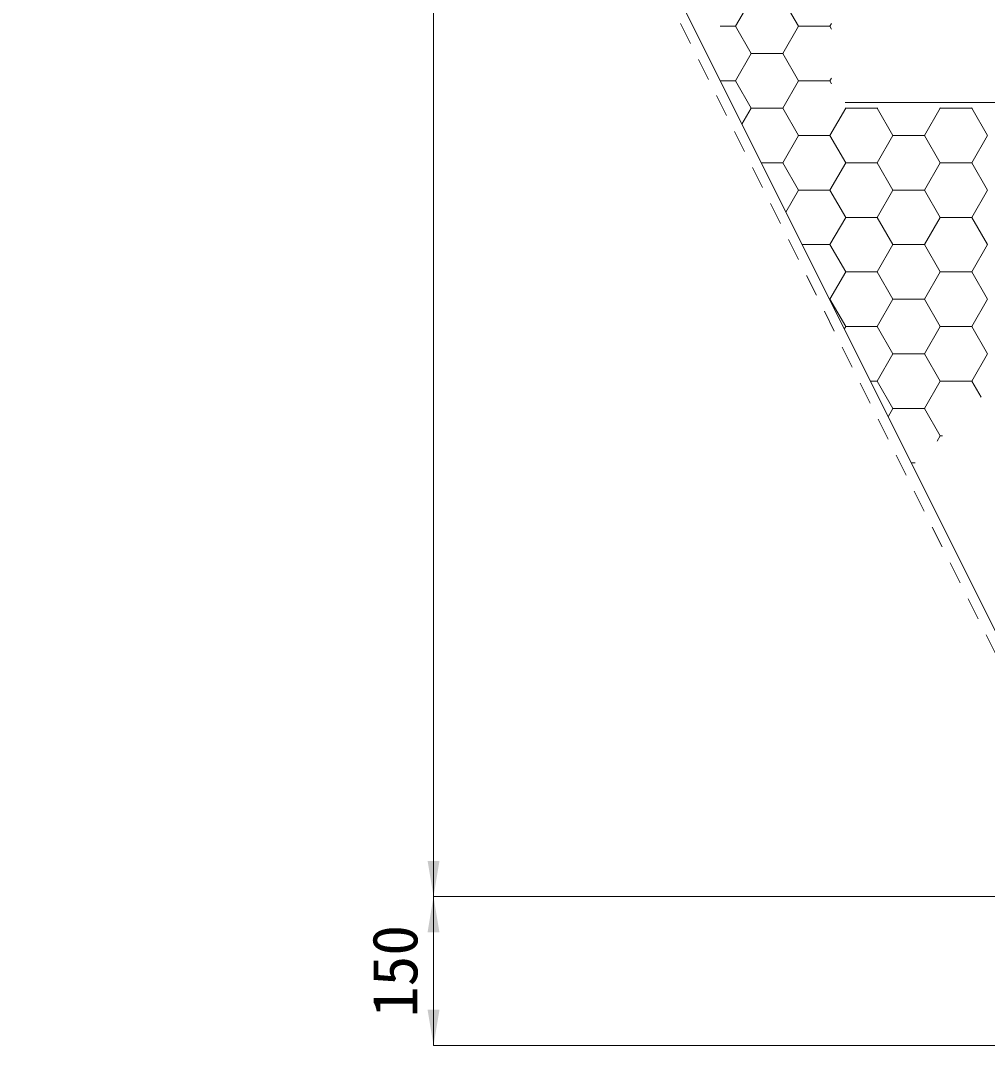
# Model space of a CAD drawing. Units: millimetres at full size, sheet at 1:30; details may follow other scales. Extents: x 47825 to 82541, y -23349 to -5561.
# Drawn here: x 61271 to 62246, y -13153 to -12120 of the extents above; entities that cross this region are included whole.
import ezdxf
from ezdxf.enums import TextEntityAlignment as Align

# ---------------------------------------------------------------- set-up
doc = ezdxf.new("R2010")
doc.units = ezdxf.units.MM
doc.header["$LTSCALE"] = 30
doc.linetypes.add('USER1', pattern=[1.35, 0.75, -0.6])
doc.layers.add('ハッチング', color=7, linetype='Continuous', lineweight=5)
doc.layers.add('寸法線', color=7, linetype='Continuous', lineweight=9)
doc.styles.add('ＭＳ ゴシック', font='')
doc.styles.get('ＭＳ ゴシック').set_extended_font_data('MS Gothic')

# ---------------------------------------------------------------- blocks, each defined once
blk = doc.blocks.new('filled_arrow')
at = {"color": 0, "linetype": 'Continuous', "lineweight": -2}
blk.add_solid([(7.5, 1.25), (0, 0), (7.5, -1.25)], dxfattribs=at)

msp = doc.modelspace()

# ---------------------------------------------------------------- linework, layer by layer
at = {"layer": 'ハッチング', "lineweight": 20}
msp.add_line((61282.47, -10792.72), (62387.47, -13002.72), dxfattribs=at)
at = {"layer": 'ハッチング'}
for p, q in [((61991.87, -12125.87), (62007.75, -12098.37)), ((62055.37, -12125.87), (62039.5, -12098.37)), ((62087.12, -12125.87), (62088.78, -12123)), ((61976.57, -12125.87), (61991.88, -12125.87)), ((62007.75, -12153.37), (61991.87, -12125.87)), ((62039.5, -12153.37), (62055.37, -12125.87)), ((62055.38, -12125.87), (62087.12, -12125.87)), ((62088.78, -12128.74), (62087.12, -12125.87)), ((61991.87, -12180.86), (62007.75, -12153.37)), ((62007.75, -12153.37), (62039.5, -12153.37)), ((62055.37, -12180.86), (62039.5, -12153.37)), ((61976.54, -12180.86), (61991.88, -12180.86)), ((62007.75, -12208.36), (61991.87, -12180.86)), ((62039.5, -12208.36), (62055.37, -12180.86)), ((62055.38, -12180.86), (62087.12, -12180.86)), ((62087.12, -12180.86), (62088.78, -12177.99)), ((62088.78, -12183.73), (62087.12, -12180.86)), ((61998.39, -12224.57), (62007.75, -12208.36)), ((62007.75, -12208.36), (62039.5, -12208.36)), ((62055.37, -12235.86), (62039.5, -12208.36)), ((62087.12, -12235.86), (62103, -12208.36)), ((62103, -12208.36), (62102.74, -12207.91)), ((62103, -12208.36), (62134.75, -12208.36)), ((62134.75, -12208.36), (62135.01, -12207.91)), ((62150.62, -12235.86), (62134.75, -12208.36)), ((62182.37, -12235.86), (62198.25, -12208.36)), ((62198.25, -12208.36), (62197.99, -12207.91)), ((62198.25, -12208.36), (62230, -12208.36)), ((62230, -12208.36), (62230.26, -12207.91)), ((62245.87, -12235.86), (62230, -12208.36)), ((62039.5, -12263.35), (62055.37, -12235.86)), ((62055.38, -12235.86), (62087.12, -12235.86)), ((62103, -12263.35), (62087.12, -12235.86)), ((62134.75, -12263.35), (62150.62, -12235.86)), ((62150.62, -12235.86), (62182.38, -12235.86)), ((62198.25, -12263.35), (62182.37, -12235.86)), ((62230, -12263.35), (62245.87, -12235.86)), ((62017.78, -12263.35), (62039.5, -12263.35)), ((62055.37, -12290.85), (62039.5, -12263.35)), ((62087.12, -12290.85), (62103, -12263.35)), ((62103, -12263.35), (62134.75, -12263.35)), ((62150.62, -12290.85), (62134.75, -12263.35)), ((62182.37, -12290.85), (62198.25, -12263.35)), ((62198.25, -12263.35), (62230, -12263.35)), ((62245.87, -12290.85), (62230, -12263.35)), ((62042.6, -12312.98), (62055.37, -12290.85)), ((62055.38, -12290.85), (62087.12, -12290.85)), ((62103, -12318.35), (62087.12, -12290.85)), ((62134.75, -12318.35), (62150.62, -12290.85)), ((62150.62, -12290.85), (62182.38, -12290.85)), ((62198.25, -12318.35), (62182.37, -12290.85)), ((62230, -12318.35), (62245.87, -12290.85)), ((62087.12, -12345.84), (62103, -12318.35)), ((62103, -12318.35), (62134.75, -12318.35)), ((62150.62, -12345.84), (62134.75, -12318.35)), ((62182.37, -12345.84), (62198.25, -12318.35)), ((62198.25, -12318.35), (62230, -12318.35)), ((62245.87, -12345.84), (62230, -12318.35)), ((62059.03, -12345.84), (62087.12, -12345.84)), ((62103, -12373.34), (62087.12, -12345.84)), ((62134.75, -12373.34), (62150.62, -12345.84)), ((62150.62, -12345.84), (62182.38, -12345.84)), ((62198.25, -12373.34), (62182.37, -12345.84)), ((62230, -12373.34), (62245.87, -12345.84)), ((62087.12, -12400.83), (62103, -12373.34)), ((62103, -12373.34), (62134.75, -12373.34)), ((62150.62, -12400.83), (62134.75, -12373.34)), ((62182.37, -12400.83), (62198.25, -12373.34)), ((62198.25, -12373.34), (62230, -12373.34)), ((62245.87, -12400.83), (62230, -12373.34)), ((62086.52, -12400.83), (62087.12, -12400.83)), ((62103, -12428.33), (62087.12, -12400.83)), ((62134.75, -12428.33), (62150.62, -12400.83)), ((62150.62, -12400.83), (62182.38, -12400.83)), ((62198.25, -12428.33), (62182.37, -12400.83)), ((62230, -12428.33), (62245.87, -12400.83)), ((62101.54, -12430.86), (62103, -12428.33)), ((62103, -12428.33), (62134.75, -12428.33)), ((62150.62, -12455.83), (62134.75, -12428.33)), ((62182.37, -12455.83), (62198.25, -12428.33)), ((62198.25, -12428.33), (62230, -12428.33)), ((62245.87, -12455.83), (62230, -12428.33)), ((62134.75, -12483.32), (62150.62, -12455.83)), ((62150.62, -12455.83), (62182.38, -12455.83)), ((62198.25, -12483.32), (62182.37, -12455.83)), ((62230, -12483.32), (62245.87, -12455.83)), ((62127.77, -12483.32), (62134.75, -12483.32)), ((62150.62, -12510.82), (62134.75, -12483.32)), ((62182.37, -12510.82), (62198.25, -12483.32)), ((62198.25, -12483.32), (62230, -12483.32)), ((62239.34, -12499.5), (62230, -12483.32)), ((62145.74, -12519.27), (62150.62, -12510.82)), ((62150.62, -12510.82), (62182.38, -12510.82)), ((62198.25, -12538.32), (62182.37, -12510.82)), ((62195.14, -12543.7), (62198.25, -12538.32)), ((62198.25, -12538.32), (62200.53, -12538.32)), ((62169.01, -12565.81), (62173.03, -12565.81))]:
    msp.add_line(p, q, dxfattribs=at)
at = {"layer": 'ハッチング', "linetype": 'USER1', "lineweight": 9}
msp.add_lwpolyline([(64162.47, -10792.72), (65653.65, -10792.72), (64543.65, -13012.72), (62381.29, -13012.72), (61271.29, -10792.72), (62762.47, -10792.72)], dxfattribs=at)
at = {"layer": '寸法線'}
for p, q in [((61687.55, -10802.72), (61687.55, -13002.72)), ((62357.47, -13002.72), (61687.55, -13002.72)), ((61687.55, -13002.72), (61687.55, -13152.72)), ((62357.47, -13002.72), (61687.55, -13002.72)), ((62432.47, -13152.72), (61687.55, -13152.72))]:
    msp.add_line(p, q, dxfattribs=at)
msp.add_lwpolyline([(62762.47, -12202.72), (62530.49, -12202.72), (62102.4, -12202.72)], dxfattribs=at)

# ---------------------------------------------------------------- block references
at = {"layer": '寸法線', "xscale": 4.8, "yscale": 4.8}
for p, rotation in [((61687.55, -13002.72), 90), ((61687.55, -13002.72), 270), ((61687.55, -13152.72), 90)]:
    msp.add_blockref('filled_arrow', p, dxfattribs=dict(at, rotation=rotation))

# ---------------------------------------------------------------- texts
at = {"layer": '寸法線', "style": 'ＭＳ ゴシック'}
msp.add_text('150', height=45.57, rotation=90, dxfattribs=at).set_placement((61648.55, -13077.72), align=Align.MIDDLE_CENTER)

doc.saveas('drawing.dxf')
